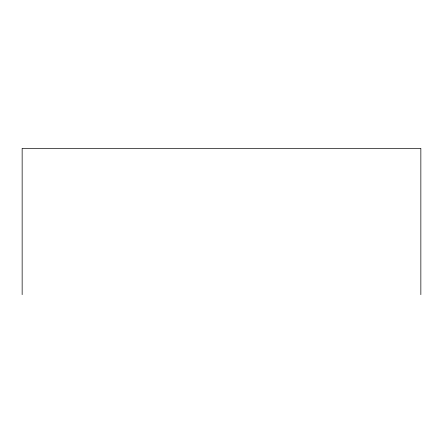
<?xml version="1.0" encoding="UTF-8"?>
<svg xmlns="http://www.w3.org/2000/svg" width="443" height="443" viewBox="0 0 443 443"><rect width="100%" height="100%" fill="white"/><g stroke="black" fill="none" stroke-linecap="round" stroke-linejoin="round"><path stroke-width="0.66" d="M420.85 294.661L420.85 148.339L22.15 148.339L22.15 294.661"/></g></svg>
